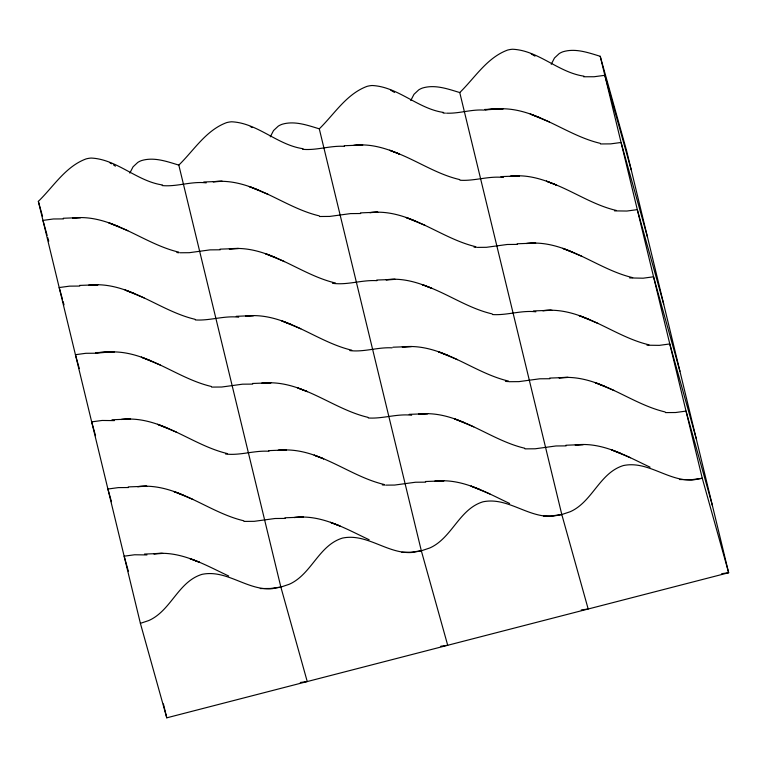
<?xml version="1.0" encoding="UTF-8"?>
<svg xmlns="http://www.w3.org/2000/svg" width="767" height="767" viewBox="0 0 767 767"><rect width="100%" height="100%" fill="white"/><g stroke="black" fill="none" stroke-linecap="round" stroke-linejoin="round"><path stroke-width="1.15" d="M129.824 173.083L133.055 166.832L137.772 162.422A13.624 9.041 -13.6 0 1 141.742 160.514C154.148 156.842 166.957 161.521 178.816 165.106L280.866 587.081L307.241 681.547L300.29 682.496M270.3 136.814L273.531 130.563L278.248 126.152A13.624 9.041 -13.6 0 1 282.208 124.244C294.614 120.572 307.423 125.242 319.293 128.837L421.332 550.802L447.707 645.277L440.766 646.226M410.767 100.544L413.998 94.293L418.715 89.883A13.624 9.041 -13.6 0 1 422.684 87.975C435.09 84.303 447.89 88.972 459.759 92.558L561.799 514.532L588.184 609.008L581.233 609.947M551.243 64.275L554.464 58.014L559.181 53.613A13.624 9.041 -13.6 0 1 563.151 51.705C575.557 48.024 588.366 52.702 600.225 56.288L626.61 150.763L728.65 572.738L166.775 717.826L140.39 623.35L38.35 201.376C53.498 186.669 65.483 166.535 86.048 158.922A17.881 11.869 -13.6 0 1 91.148 158.06C117.035 159.21 136.948 181.338 162.556 184.972M178.816 165.106C193.936 150.342 205.968 130.294 226.524 122.653A17.881 11.869 -13.6 0 1 231.615 121.79C257.511 122.941 277.424 145.068 303.023 148.702M319.293 128.837C334.422 114.062 346.435 94.025 366.99 86.383A17.881 11.869 -13.6 0 1 372.081 85.511C397.977 86.671 417.89 108.799 443.499 112.433M459.759 92.558C474.898 77.803 486.901 57.755 507.457 50.114A17.881 11.869 -13.6 0 1 512.557 49.241C538.444 50.392 558.366 72.529 583.965 76.163M140.39 623.35L148.616 620.599A28.226 18.734 -13.6 0 0 152.106 618.873C171.933 607.675 179.305 581.29 202.009 574.349C225.536 569.469 245.287 588.692 268.392 588.845A28.226 18.734 -13.6 0 0 272.314 588.663L280.866 587.081L289.082 584.329A28.226 18.734 -13.6 0 0 292.572 582.604C312.399 571.405 319.772 545.021 342.485 538.079C366.003 533.199 385.763 552.422 408.869 552.576A28.226 18.734 -13.6 0 0 412.79 552.384L421.332 550.802L429.558 548.06A28.226 18.734 -13.6 0 0 433.048 546.334C452.875 535.136 460.248 508.751 482.951 501.81C506.469 496.93 526.229 516.153 549.335 516.306A28.226 18.734 -13.6 0 0 553.256 516.114L561.799 514.532L570.025 511.79A28.226 18.734 -13.6 0 0 573.515 510.065C593.342 498.866 600.714 472.482 623.418 465.54C646.945 460.66 666.705 479.883 689.801 480.037A28.226 18.734 -13.6 0 0 693.723 479.845L702.275 478.263L728.65 572.738L721.699 573.678M561.799 514.532L551.377 515.951L543.467 516.009M421.332 550.802L410.911 552.221L401.87 552.288M280.866 587.081L270.444 588.49L260.272 588.567M493.219 109.345L484.686 109.902L493.996 108.655L503.238 108.78L493.996 109.182C533.046 104.791 563.985 134.839 600.206 143.324M104.293 352.475L95.76 353.031L105.06 351.785L114.312 351.909L105.069 352.321C144.119 347.921 175.058 377.978 211.28 386.453M80.669 217.646L72.587 218.001C111.637 213.6 142.576 243.657 178.797 252.132M550.802 310.309L542.72 310.664C581.769 306.263 612.708 336.32 648.93 344.795M286.11 450.008L278.018 450.363C317.068 445.972 348.007 476.019 384.229 484.495M583.284 444.62L575.202 444.985C602.153 441.6 626.62 456.212 650.1 467.189M161.875 553.438L153.793 553.793C180.744 550.418 205.211 565.02 228.691 576.007M484.677 109.451L494.284 109.278M344.21 145.72L362.772 145.049L353.529 145.452C369.272 143.266 384.909 147.935 399.291 153.975L389.789 150.303L399.291 153.975M203.734 181.99L222.296 181.319L213.063 181.731C252.103 177.33 283.042 207.387 319.264 215.863M500.918 176.611L519.48 175.94L510.237 176.343C525.989 174.157 541.617 178.816 555.998 184.866L546.497 181.194L555.998 184.866M63.268 218.259L80.669 217.579M360.452 212.881L377.853 212.191L369.771 212.612C408.811 208.221 439.759 238.269 475.971 246.753M219.976 249.15L238.537 248.479L229.304 248.882C268.345 244.491 299.283 274.548 335.505 283.023M517.159 243.772L535.721 243.101L526.478 243.503C565.528 239.112 596.467 269.159 632.689 277.635M79.509 285.42L98.071 284.749L88.828 285.161C127.878 280.76 158.817 310.817 195.039 319.293M376.693 280.041L395.245 279.37L386.012 279.773C401.755 277.587 417.392 282.246 431.773 288.296L422.262 284.624L431.773 288.296M236.217 316.311L253.628 315.62L245.545 316.042C284.586 311.651 315.525 341.698 351.746 350.183M533.401 310.923L551.962 310.252M95.75 352.58L105.357 352.408M392.925 347.202L411.486 346.531L402.253 346.933C441.293 342.542 472.242 372.589 508.454 381.065M252.458 383.471L271.019 382.8L261.787 383.203C300.827 378.812 331.766 408.859 367.987 417.344M549.642 378.083L568.203 377.412L558.961 377.824C598.011 373.424 628.95 403.48 665.171 411.956M111.992 419.741L130.553 419.07L121.311 419.472C160.351 415.081 191.299 445.128 227.521 453.613M409.166 414.353L427.727 413.681L418.494 414.094C457.535 409.693 488.474 439.75 524.695 448.225M268.699 450.632L286.101 449.941M565.883 445.243L583.284 444.553M128.233 486.901L146.794 486.23L137.552 486.633C176.592 482.242 207.541 512.289 243.762 520.774M425.407 481.513L443.968 480.842L434.736 481.254C461.686 477.879 486.153 492.481 509.624 503.468M284.94 517.783L303.502 517.111L294.26 517.524C321.21 514.149 345.687 528.751 369.157 539.738M144.474 554.062L163.035 553.391M483.824 110.093C471.264 109.23 459.117 113.708 446.576 113.171M600.475 143.956L610.647 143.88L621.069 142.47L647.444 236.945M344.479 146.363C330.395 145.385 316.733 150.62 302.629 149.306M460.008 180.235C474.591 181.204 488.819 175.768 503.401 177.484M360.72 213.523L350.548 213.6L329.705 216.428L319.542 216.505M63.536 218.902L53.374 218.978L42.952 220.397L47.132 235.373M517.428 244.405L507.265 244.481L486.422 247.31L477.381 247.386M220.254 249.793L210.081 249.869L189.238 252.698L180.197 252.765M376.961 280.674C362.014 279.706 347.403 285.382 332.456 283.301M79.778 286.062L69.615 286.139L59.193 287.548L62.405 299.072M492.491 314.547C507.073 315.525 521.301 310.079 535.884 311.805M195.307 319.935C209.899 320.903 224.117 315.467 238.7 317.183M392.071 347.844C377.872 347.02 364.018 352.312 349.81 350.586M96.019 353.223L85.846 353.299L75.434 354.709L79.289 368.534M549.91 378.725L539.738 378.802L518.904 381.63L508.732 381.707M252.736 384.104L242.564 384.181L221.721 387.019L211.548 387.095M665.44 412.598L675.612 412.521L686.034 411.102L712.409 505.578M368.256 417.977C382.848 418.955 397.076 413.509 411.658 415.235M566.151 445.886L555.979 445.963L535.145 448.791L524.973 448.868M268.977 451.264C254.385 450.296 240.157 455.732 225.575 454.016M425.685 482.155L415.513 482.232L394.669 485.06L385.628 485.127M128.501 487.534L118.329 487.611L107.907 489.03L111.455 501.704M285.209 518.425L275.046 518.502L254.203 521.33L244.031 521.407M583.572 76.767L594.07 76.748L604.827 75.31L631.203 169.785M443.105 113.037L445.416 113.123M162.163 185.576C176.995 186.975 191.405 181.06 206.227 182.872M614.511 210.877L626.888 211.04L637.31 209.631L663.685 304.096M474.035 247.156L476.249 247.386M629.64 277.922L643.13 278.2L653.551 276.791L679.926 371.257M176.861 252.535L179.066 252.774M646.984 345.198L659.371 345.361L669.792 343.942L696.168 438.417M505.415 381.352L507.62 381.592M679.466 479.519L691.853 479.682L702.275 478.263L600.225 56.288M114.475 420.613L102.088 420.46L91.676 421.869L95.53 435.694M382.292 484.897L384.497 485.137M146.957 554.934L134.57 554.771L124.149 556.19L128.338 571.166M616.447 210.484C594.866 205.498 576.132 193.092 555.816 184.77M459.74 179.593C438.149 174.608 419.415 162.201 399.099 153.879M492.213 313.914C470.631 308.928 451.897 296.522 431.581 288.2M539.575 117.61L530.256 114.034L549.258 121.934M572.057 251.931L562.738 248.355L581.741 256.255M415.34 221.04L406.021 217.464L425.033 225.364M258.632 190.149L249.313 186.573L268.316 194.482M588.299 319.091L578.98 315.515L597.982 323.415M274.874 257.309L265.555 253.733L284.557 261.633M604.53 386.242L595.221 382.666L614.223 390.576M118.166 226.418L108.847 222.842L127.849 230.752M447.823 355.361L438.503 351.785L457.506 359.685M291.115 324.47L281.796 320.894L300.798 328.794M620.771 453.402L611.462 449.826L630.464 457.736M134.407 293.579L125.088 290.003L144.091 297.912M464.064 422.521L454.745 418.945L473.747 426.845M150.648 360.739L141.329 357.163L160.332 365.063M480.305 489.672L470.986 486.096L489.988 494.006M166.88 427.9L157.571 424.324L176.573 432.224M183.121 495.06L173.812 491.484L192.814 499.384M531.253 53.93L535.002 56.144M390.777 90.209L394.535 92.414M250.31 126.478L252.209 127.543M109.844 162.748L111.742 163.812M113.593 164.953L115.405 166.161M38.35 201.376L42.53 216.352M47.775 237.674L48.743 241.135M63.047 301.373L64.016 304.835M163.409 703.924L166.775 717.826M307.356 391.63L298.037 388.054L307.356 391.63M323.597 458.791L314.278 455.214L323.597 458.791M339.839 525.951L330.519 522.375L339.839 525.951M199.362 562.221L190.043 558.644L199.362 562.221"/></g></svg>
